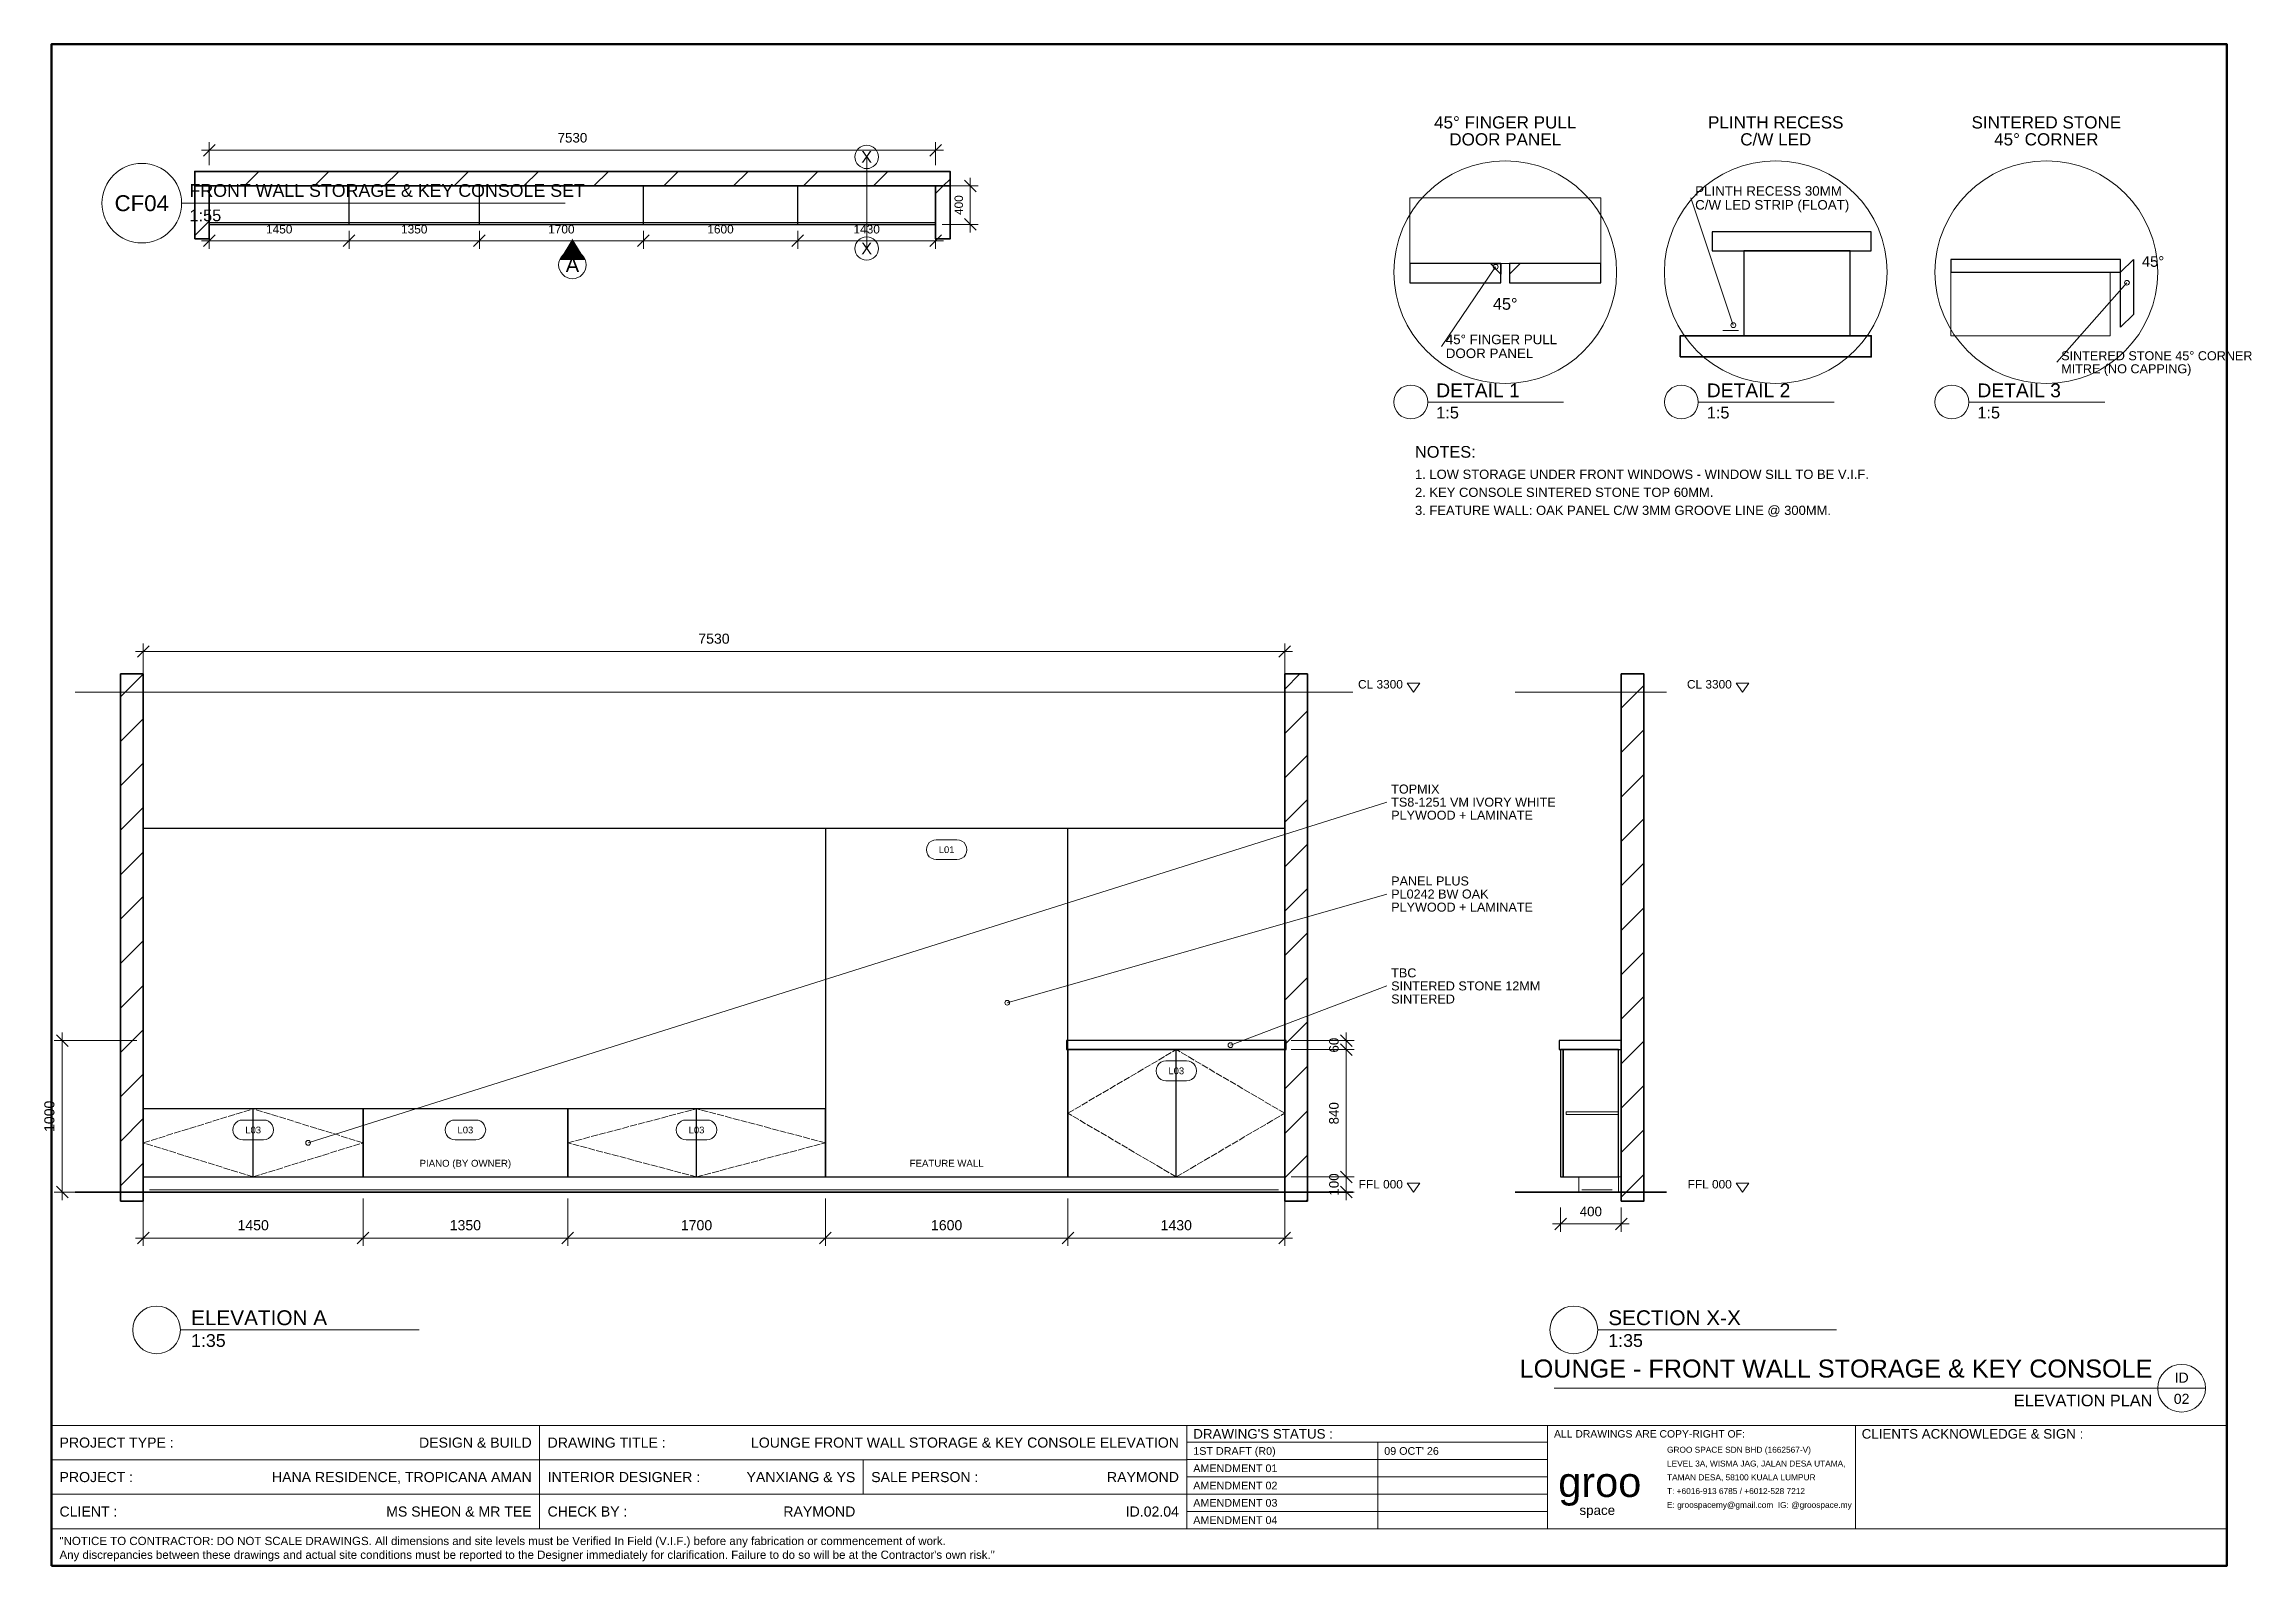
# Model space of a CAD drawing. Header units: millimetres. Extents: x 4 to 420, y 5 to 292.
import ezdxf
from ezdxf.enums import TextEntityAlignment as Align

# ---------------------------------------------------------------- set-up
doc = ezdxf.new("R2010")
doc.units = ezdxf.units.MM
doc.linetypes.add('DASHED', pattern=[1.524, 1.27, -0.254])
for name, color, linetype, lineweight in [('0-SHEET', 7, 'CONTINUOUS', 50), ('0-TITLE', 7, 'CONTINUOUS', 18), ('0-TITLE-TXT', 7, 'CONTINUOUS', 13), ('A-WALL', 250, 'CONTINUOUS', 35), ('I-CEIL', 7, 'CONTINUOUS', 18), ('I-DIM', 5, 'CONTINUOUS', 13), ('I-JOIN', 6, 'CONTINUOUS', 25), ('I-JOIN-ELEV', 7, 'CONTINUOUS', 25), ('I-JOIN-HATCH', 8, 'CONTINUOUS', 9), ('I-JOIN-HIDDEN', 6, 'DASHED', 13), ('I-JOIN-THIN', 7, 'CONTINUOUS', 13), ('I-LITE', 1, 'CONTINUOUS', 18), ('I-NOTE', 1, 'CONTINUOUS', 13), ('I-SYMB', 6, 'CONTINUOUS', 18), ('I-TAG', 5, 'CONTINUOUS', 13), ('I-TEXT', 7, 'CONTINUOUS', 13)]:
    doc.layers.add(name, color=color, linetype=linetype, lineweight=lineweight)
doc.styles.get("Standard").update_dxf_attribs({"font": 'arial.ttf'})

msp = doc.modelspace()

# ---------------------------------------------------------------- hatches: boundary and pattern name
at = {"layer": 'I-JOIN-HATCH'}
h = msp.add_hatch(dxfattribs=at)
h.set_pattern_fill('ANSI31', scale=2.9333)
h.paths.add_polyline_path([(32, 265.27), (174.36, 265.27), (174.36, 268), (32, 268)])
h = msp.add_hatch(dxfattribs=at)
h.set_pattern_fill('ANSI31', scale=2.9333)
h.paths.add_polyline_path([(32, 255.27), (34.73, 255.27), (34.73, 265.27), (32, 265.27)])
h = msp.add_hatch(dxfattribs=at)
h.set_pattern_fill('ANSI31', scale=2.9333)
h.paths.add_polyline_path([(171.64, 255.27), (174.36, 255.27), (174.36, 265.27), (171.64, 265.27)])
h = msp.add_hatch(dxfattribs=at)
h.set_pattern_fill('ANSI31', scale=1.8667)
h.paths.add_polyline_path([(18, 73.79), (22.29, 73.79), (22.29, 173.21), (18, 173.21)])
h = msp.add_hatch(dxfattribs=at)
h.set_pattern_fill('ANSI31', scale=1.8667)
h.paths.add_polyline_path([(237.43, 73.79), (241.71, 73.79), (241.71, 173.21), (237.43, 173.21)])
h = msp.add_hatch(dxfattribs=at)
h.set_pattern_fill('ANSI31', scale=1.86667)
h.paths.add_polyline_path([(300.86, 73.79), (305.14, 73.79), (305.14, 173.21), (300.86, 173.21)])
at = {"layer": 'I-SYMB'}
h = msp.add_hatch(color=6, dxfattribs=at)
h.dxf.hatch_style = 1
h.paths.add_polyline_path([(103.18, 255.3), (100.76, 251.31), (105.61, 251.31)])

# ---------------------------------------------------------------- linework, layer by layer
at = {"layer": '0-SHEET'}
msp.add_lwpolyline([(5, 5), (415, 5), (415, 292), (5, 292)], close=True, dxfattribs=at)
at = {"layer": '0-TITLE'}
for p, q in [((5, 31.5), (415, 31.5)), ((97, 12), (97, 31.5)), ((219, 12), (219, 31.5)), ((287, 12), (287, 31.5)), ((345, 12), (345, 31.5)), ((5, 25), (219, 25)), ((158, 18.5), (158, 25)), ((219, 28.3), (287, 28.3)), ((219, 25.04), (287, 25.04)), ((255, 12), (255, 28.3)), ((219, 21.78), (287, 21.78)), ((5, 18.5), (219, 18.5)), ((219, 18.52), (287, 18.52)), ((219, 15.26), (287, 15.26)), ((5, 12), (415, 12))]:
    msp.add_line(p, q, dxfattribs=at)
at = {"layer": 'A-WALL'}
for p, q in [((9.43, 75.5), (250.29, 75.5)), ((280.86, 75.5), (309.43, 75.5))]:
    msp.add_line(p, q, dxfattribs=at)
for points in [[(32, 265.27), (174.36, 265.27), (174.36, 268), (32, 268)], [(32, 255.27), (34.73, 255.27), (34.73, 265.27), (32, 265.27)], [(171.64, 255.27), (174.36, 255.27), (174.36, 265.27), (171.64, 265.27)], [(312, 233), (348, 233), (348, 237), (312, 237)], [(18, 73.79), (22.29, 73.79), (22.29, 173.21), (18, 173.21)], [(237.43, 73.79), (241.71, 73.79), (241.71, 173.21), (237.43, 173.21)], [(300.86, 73.79), (305.14, 73.79), (305.14, 173.21), (300.86, 173.21)]]:
    msp.add_lwpolyline(points, close=True, dxfattribs=at)
at = {"layer": 'I-CEIL'}
for p, q in [((9.43, 169.79), (250.29, 169.79)), ((280.86, 169.79), (309.43, 169.79))]:
    msp.add_line(p, q, dxfattribs=at)
at = {"layer": 'I-DIM'}
for p, q in [((33.23, 272), (173.14, 272)), ((33.63, 270.9), (35.83, 273.1)), ((34.73, 269.2), (34.73, 273.5)), ((170.54, 270.9), (172.74, 273.1)), ((171.64, 269.2), (171.64, 273.5)), ((179.28, 264.17), (177.08, 266.37)), ((178.18, 256.5), (178.18, 266.77)), ((172.84, 265.27), (179.68, 265.27)), ((179.28, 256.9), (177.08, 259.1)), ((33.23, 254.91), (62.59, 254.91)), ((33.63, 253.81), (35.83, 256.01)), ((34.73, 256.8), (34.73, 253.41)), ((59.59, 254.91), (87.14, 254.91)), ((59.99, 253.81), (62.19, 256.01)), ((59.99, 253.81), (62.19, 256.01)), ((61.09, 256.8), (61.09, 253.41)), ((61.09, 256.8), (61.09, 253.41)), ((84.14, 254.91), (118.05, 254.91)), ((84.54, 253.81), (86.74, 256.01)), ((84.54, 253.81), (86.74, 256.01)), ((85.64, 256.8), (85.64, 253.41)), ((85.64, 256.8), (85.64, 253.41)), ((115.05, 254.91), (147.14, 254.91)), ((115.45, 253.81), (117.65, 256.01)), ((115.45, 253.81), (117.65, 256.01)), ((116.55, 256.8), (116.55, 253.41)), ((116.55, 256.8), (116.55, 253.41)), ((144.14, 254.91), (173.14, 254.91)), ((144.54, 253.81), (146.74, 256.01)), ((144.54, 253.81), (146.74, 256.01)), ((145.64, 256.8), (145.64, 253.41)), ((145.64, 256.8), (145.64, 253.41)), ((170.54, 253.81), (172.74, 256.01)), ((171.64, 256.8), (171.64, 253.41)), ((172.84, 258), (179.68, 258)), ((22.29, 170.99), (22.29, 178.95)), ((237.43, 170.99), (237.43, 178.95)), ((20.79, 177.45), (238.93, 177.45)), ((21.19, 176.35), (23.39, 178.55)), ((236.33, 176.35), (238.53, 178.55)), ((21.09, 104.07), (5.5, 104.07)), ((8.1, 102.97), (5.9, 105.17)), ((7, 74), (7, 105.57)), ((238.63, 104.07), (250.55, 104.07)), ((250.15, 102.97), (247.95, 105.17)), ((249.05, 100.86), (249.05, 105.57)), ((238.63, 102.36), (250.55, 102.36)), ((238.63, 102.36), (250.55, 102.36)), ((250.15, 101.26), (247.95, 103.46)), ((250.15, 101.26), (247.95, 103.46)), ((249.05, 76.86), (249.05, 103.86)), ((250.15, 77.26), (247.95, 79.46)), ((250.15, 77.26), (247.95, 79.46)), ((249.05, 74), (249.05, 79.86)), ((21.09, 75.5), (5.5, 75.5)), ((8.1, 74.4), (5.9, 76.6)), ((238.63, 78.36), (250.55, 78.36)), ((238.63, 78.36), (250.55, 78.36)), ((238.63, 75.5), (250.55, 75.5)), ((250.15, 74.4), (247.95, 76.6)), ((22.29, 74.3), (22.29, 65.33)), ((63.71, 74.3), (63.71, 65.33)), ((63.71, 74.3), (63.71, 65.33)), ((102.29, 74.3), (102.29, 65.33)), ((102.29, 74.3), (102.29, 65.33)), ((150.86, 74.3), (150.86, 65.33)), ((150.86, 74.3), (150.86, 65.33)), ((196.57, 74.3), (196.57, 65.33)), ((196.57, 74.3), (196.57, 65.33)), ((237.43, 74.3), (237.43, 65.33)), ((289.43, 72.59), (289.43, 68)), ((300.86, 72.59), (300.86, 68)), ((20.79, 66.83), (65.21, 66.83)), ((21.19, 65.73), (23.39, 67.93)), ((62.21, 66.83), (103.79, 66.83)), ((62.61, 65.73), (64.81, 67.93)), ((62.61, 65.73), (64.81, 67.93)), ((100.79, 66.83), (152.36, 66.83)), ((101.19, 65.73), (103.39, 67.93)), ((101.19, 65.73), (103.39, 67.93)), ((149.36, 66.83), (198.07, 66.83)), ((149.76, 65.73), (151.96, 67.93)), ((149.76, 65.73), (151.96, 67.93)), ((195.07, 66.83), (238.93, 66.83)), ((195.47, 65.73), (197.67, 67.93)), ((195.47, 65.73), (197.67, 67.93)), ((236.33, 65.73), (238.53, 67.93)), ((287.93, 69.5), (302.36, 69.5)), ((288.33, 68.4), (290.53, 70.6)), ((299.76, 68.4), (301.96, 70.6))]:
    msp.add_line(p, q, dxfattribs=at)
at = {"layer": 'I-JOIN'}
for p, q in [((34.73, 258), (34.73, 265.27)), ((61.09, 258), (61.09, 265.27)), ((85.64, 258), (85.64, 265.27)), ((116.55, 258), (116.55, 265.27)), ((145.64, 258), (145.64, 265.27)), ((34.73, 258.33), (171.64, 258.33))]:
    msp.add_line(p, q, dxfattribs=at)
msp.add_lwpolyline([(34.73, 258), (171.64, 258), (171.64, 265.27), (34.73, 265.27)], close=True, dxfattribs=at)
at = {"layer": 'I-JOIN-ELEV'}
for p, q in [((217, 78.36), (217, 102.36)), ((43, 78.36), (43, 91.21)), ((126.57, 78.36), (126.57, 91.21)), ((22.29, 78.36), (237.43, 78.36))]:
    msp.add_line(p, q, dxfattribs=at)
for points in [[(318, 253), (348, 253), (348, 256.6), (318, 256.6)], [(261, 247), (278.2, 247), (278.2, 250.6), (261, 250.6)], [(278.2, 250.6), (278.2, 248.6), (276.2, 250.6)], [(279.8, 247), (297, 247), (297, 250.6), (279.8, 250.6)], [(279.8, 250.6), (279.8, 248.6), (281.8, 250.6)], [(324, 237), (344, 237), (344, 253), (324, 253)], [(363, 249), (395, 249), (395, 251.4), (363, 251.4)], [(22.29, 78.36), (237.43, 78.36), (237.43, 144.07), (22.29, 144.07)], [(150.86, 78.36), (196.57, 78.36), (196.57, 144.07), (150.86, 144.07)], [(196.29, 102.36), (237.71, 102.36), (237.71, 104.07), (196.29, 104.07)], [(289.14, 102.36), (300.86, 102.36), (300.86, 104.07), (289.14, 104.07)], [(196.57, 78.36), (237.43, 78.36), (237.43, 102.36), (196.57, 102.36)], [(289.43, 78.36), (289.94, 78.36), (289.94, 102.36), (289.43, 102.36)], [(289.94, 78.36), (300.34, 78.36), (300.34, 102.36), (289.94, 102.36)], [(22.29, 78.36), (63.71, 78.36), (63.71, 91.21), (22.29, 91.21)], [(63.71, 78.36), (102.29, 78.36), (102.29, 91.21), (63.71, 91.21)], [(102.29, 78.36), (150.86, 78.36), (150.86, 91.21), (102.29, 91.21)]]:
    msp.add_lwpolyline(points, close=True, dxfattribs=at)
msp.add_lwpolyline([(395, 249), (397.4, 251.4), (397.4, 241), (395, 238.6), (395, 249)], dxfattribs=at)
at = {"layer": 'I-JOIN-HIDDEN'}
for points in [[(217, 78.36), (196.57, 90.36), (217, 102.36)], [(217, 78.36), (237.43, 90.36), (217, 102.36)], [(43, 78.36), (22.29, 84.79), (43, 91.21)], [(43, 78.36), (63.71, 84.79), (43, 91.21)], [(126.57, 78.36), (102.29, 84.79), (126.57, 91.21)], [(126.57, 78.36), (150.86, 84.79), (126.57, 91.21)]]:
    msp.add_lwpolyline(points, dxfattribs=at)
at = {"layer": 'I-JOIN-THIN'}
for points in [[(261, 250.6), (297, 250.6), (297, 263), (261, 263)], [(363, 237), (393, 237), (393, 249), (363, 249)], [(300.34, 78.36), (300.86, 78.36), (300.86, 102.36), (300.34, 102.36)], [(290.51, 90.1), (300.34, 90.1), (300.34, 90.61), (290.51, 90.61)], [(292.86, 75.5), (300.34, 75.5), (300.34, 78.36), (292.86, 78.36)]]:
    msp.add_lwpolyline(points, close=True, dxfattribs=at)
at = {"layer": 'I-LITE', "color": 1}
for p, q in [((320, 238), (323, 238)), ((23.43, 75.93), (236.29, 75.93)), ((293.43, 75.93), (299.14, 75.93))]:
    msp.add_line(p, q, dxfattribs=at)
at = {"layer": 'I-NOTE', "color": 1}
for p, q in [((322, 239), (314, 263)), ((277.2, 250), (267, 235)), ((396.2, 247), (383, 232)), ((264.4, 224.5), (290, 224.5)), ((315.4, 224.5), (341, 224.5)), ((366.4, 224.5), (392, 224.5))]:
    msp.add_line(p, q, dxfattribs=at)
at = {"layer": 'I-NOTE', "color": 7}
for p, q in [((53.36, 84.79), (256.71, 149.04)), ((185.14, 111.21), (256.71, 131.71)), ((227.21, 103.21), (256.71, 114.38))]:
    msp.add_line(p, q, dxfattribs=at)
at = {"layer": 'I-NOTE', "color": 1}
for points in [[(261.71, 169.79), (260.51, 171.47), (262.91, 171.47)], [(323.71, 169.79), (322.51, 171.47), (324.91, 171.47)], [(261.71, 75.5), (260.51, 77.18), (262.91, 77.18)], [(323.71, 75.5), (322.51, 77.18), (324.91, 77.18)]]:
    msp.add_lwpolyline(points, close=True, dxfattribs=at)
for centre, radius in [((279, 249), 21), ((330, 249), 21), ((381, 249), 21), ((277.2, 250), 0.45), ((396.2, 247), 0.45), ((322, 239), 0.45), ((261.2, 224.5), 3.2), ((312.2, 224.5), 3.2), ((363.2, 224.5), 3.2)]:
    msp.add_circle(centre, radius, dxfattribs=at)
at = {"layer": 'I-NOTE', "color": 7}
for centre in [(185.14, 111.21), (227.21, 103.21), (53.36, 84.79)]:
    msp.add_circle(centre, 0.45, dxfattribs=at)
at = {"layer": 'I-SYMB', "color": 6}
msp.add_line((158.64, 253.45), (158.64, 270.73), dxfattribs=at)
for centre, radius in [((158.64, 270.73), 2.2), ((158.64, 253.45), 2.2), ((103.18, 250.36), 2.6)]:
    msp.add_circle(centre, radius, dxfattribs=at)
at = {"layer": 'I-TAG'}
for points in [[(171.76, 141.95), (171.28, 141.88), (170.83, 141.7), (170.44, 141.4), (170.14, 141.01), (169.95, 140.56), (169.89, 140.07), (169.95, 139.59), (170.14, 139.13), (170.44, 138.75), (170.83, 138.45), (171.28, 138.26), (171.76, 138.2), (175.66, 138.2), (176.15, 138.26), (176.6, 138.45), (176.99, 138.75), (177.29, 139.13), (177.48, 139.59), (177.54, 140.07), (177.48, 140.56), (177.29, 141.01), (176.99, 141.4), (176.6, 141.7), (176.15, 141.88), (175.66, 141.95)], [(215.05, 100.23), (214.56, 100.17), (214.11, 99.98), (213.72, 99.68), (213.43, 99.29), (213.24, 98.84), (213.18, 98.36), (213.24, 97.87), (213.43, 97.42), (213.72, 97.03), (214.11, 96.73), (214.56, 96.55), (215.05, 96.48), (218.95, 96.48), (219.44, 96.55), (219.89, 96.73), (220.28, 97.03), (220.57, 97.42), (220.76, 97.87), (220.82, 98.36), (220.76, 98.84), (220.57, 99.29), (220.28, 99.68), (219.89, 99.98), (219.44, 100.17), (218.95, 100.23)], [(41.05, 89.09), (40.56, 89.03), (40.11, 88.84), (39.72, 88.54), (39.43, 88.15), (39.24, 87.7), (39.17, 87.21), (39.24, 86.73), (39.43, 86.28), (39.72, 85.89), (40.11, 85.59), (40.56, 85.4), (41.05, 85.34), (44.95, 85.34), (45.44, 85.4), (45.89, 85.59), (46.28, 85.89), (46.57, 86.28), (46.76, 86.73), (46.83, 87.21), (46.76, 87.7), (46.57, 88.15), (46.28, 88.54), (45.89, 88.84), (45.44, 89.03), (44.95, 89.09)], [(81.05, 89.09), (80.56, 89.03), (80.11, 88.84), (79.72, 88.54), (79.43, 88.15), (79.24, 87.7), (79.17, 87.21), (79.24, 86.73), (79.43, 86.28), (79.72, 85.89), (80.11, 85.59), (80.56, 85.4), (81.05, 85.34), (84.95, 85.34), (85.44, 85.4), (85.89, 85.59), (86.28, 85.89), (86.57, 86.28), (86.76, 86.73), (86.83, 87.21), (86.76, 87.7), (86.57, 88.15), (86.28, 88.54), (85.89, 88.84), (85.44, 89.03), (84.95, 89.09)], [(124.62, 89.09), (124.14, 89.03), (123.68, 88.84), (123.3, 88.54), (123, 88.15), (122.81, 87.7), (122.75, 87.21), (122.81, 86.73), (123, 86.28), (123.3, 85.89), (123.68, 85.59), (124.14, 85.4), (124.62, 85.34), (128.52, 85.34), (129.01, 85.4), (129.46, 85.59), (129.85, 85.89), (130.15, 86.28), (130.33, 86.73), (130.4, 87.21), (130.33, 87.7), (130.15, 88.15), (129.85, 88.54), (129.46, 88.84), (129.01, 89.03), (128.52, 89.09)]]:
    msp.add_lwpolyline(points, close=True, dxfattribs=at)
at = {"layer": 'I-TEXT'}
for p, q in [((29.5, 262), (101.8, 262)), ((29.29, 49.5), (74.29, 49.5)), ((296.43, 49.5), (341.43, 49.5)), ((288.25, 38.5), (402, 38.5)), ((402, 38.5), (411, 38.5))]:
    msp.add_line(p, q, dxfattribs=at)
for centre, radius in [((22, 262), 7.5), ((24.79, 49.5), 4.5), ((291.93, 49.5), 4.5), ((406.5, 38.5), 4.5)]:
    msp.add_circle(centre, radius, dxfattribs=at)

# ---------------------------------------------------------------- texts
at = {"layer": '0-TITLE-TXT'}
for s, height, p in [('PROJECT TYPE :', 1.9, (6.5, 28.25)), ('DRAWING TITLE :', 1.9, (98.5, 28.25)), ("DRAWING'S STATUS :", 1.8, (220.2, 29.9)), ('ALL DRAWINGS ARE COPY-RIGHT OF:', 1.4, (288.2, 29.9)), ('CLIENTS ACKNOWLEDGE & SIGN :', 1.8, (346.2, 29.9)), ('1ST DRAFT (R0)', 1.45, (220.2, 26.67)), ("09 OCT' 26", 1.45, (256.2, 26.67)), ('GROO SPACE SDN BHD (1662567-V)', 1.12, (309.5, 26.9)), ('PROJECT :', 1.9, (6.5, 21.75)), ('INTERIOR DESIGNER :', 1.9, (98.5, 21.75)), ('SALE PERSON :', 1.9, (159.5, 21.75)), ('AMENDMENT 01', 1.45, (220.2, 23.41)), ('AMENDMENT 02', 1.45, (220.2, 20.15)), ('TAMAN DESA, 58100 KUALA LUMPUR', 1.12, (309.5, 21.7)), ('LEVEL 3A, WISMA JAG, JALAN DESA UTAMA,', 1.12, (309.5, 24.3)), ('AMENDMENT 03', 1.45, (220.2, 16.89)), ('T: +6016-913 6785 / +6012-528 7212', 1.12, (309.5, 19.1)), ('E: groospacemy@gmail.com  IG: @groospace.my', 1.12, (309.5, 16.5)), ('CLIENT :', 1.9, (6.5, 15.25)), ('CHECK BY :', 1.9, (98.5, 15.25)), ('AMENDMENT 04', 1.45, (220.2, 13.63)), ('"NOTICE TO CONTRACTOR: DO NOT SCALE DRAWINGS. All dimensions and site levels must be Verified In Field (V.I.F.) before any fabrication or commencement of work.', 1.55, (6.5, 9.7)), ('Any discrepancies between these drawings and actual site conditions must be reported to the Designer immediately for clarification. Failure to do so will be at the Contractor\'s own risk."', 1.55, (6.5, 7.1))]:
    msp.add_text(s, height=height, dxfattribs=at).set_placement(p, align=Align.MIDDLE_LEFT)
for s, p in [('DESIGN & BUILD', (95.5, 28.25)), ('LOUNGE FRONT WALL STORAGE & KEY CONSOLE ELEVATION', (217.5, 28.25)), ('HANA RESIDENCE, TROPICANA AMAN', (95.5, 21.75)), ('YANXIANG & YS', (156.5, 21.75)), ('RAYMOND', (217.5, 21.75)), ('MS SHEON & MR TEE', (95.5, 15.25)), ('RAYMOND', (156.5, 15.25)), ('ID.02.04', (217.5, 15.25))]:
    msp.add_text(s, height=1.9, dxfattribs=at).set_placement(p, align=Align.MIDDLE_RIGHT)
for s, height, p in [('groo', 5.6, (289, 18)), ('space', 1.8, (293, 14.6))]:
    msp.add_text(s, height=height, dxfattribs=at).set_placement(p)
at = {"layer": 'I-DIM'}
for s, height, p in [('7530', 1.8, (103.18, 272.9)), ('1450', 1.6, (47.91, 255.81)), ('1350', 1.6, (73.36, 255.81)), ('1700', 1.6, (101.09, 255.81)), ('1600', 1.6, (131.09, 255.81)), ('1430', 1.6, (158.64, 255.81)), ('7530', 1.9, (129.86, 178.35)), ('400', 1.8, (295.14, 70.4)), ('1450', 1.9, (43, 67.73)), ('1350', 1.9, (83, 67.73)), ('1700', 1.9, (126.57, 67.73)), ('1600', 1.9, (173.71, 67.73)), ('1430', 1.9, (217, 67.73))]:
    msp.add_text(s, height=height, dxfattribs=at).set_placement(p, align=Align.BOTTOM_CENTER)
for s, height, p in [('400', 1.6, (177.28, 261.64)), ('60', 1.8, (248.15, 103.21)), ('1000', 1.9, (6.1, 89.79)), ('840', 1.8, (248.15, 90.36)), ('100', 1.8, (248.15, 76.93))]:
    msp.add_text(s, height=height, rotation=90, dxfattribs=at).set_placement(p, align=Align.BOTTOM_CENTER)
at = {"layer": 'I-NOTE', "color": 1}
for s, p in [('45° FINGER PULL', (279, 275.4)), ('DOOR PANEL', (279, 272.2)), ('PLINTH RECESS', (330, 275.4)), ('C/W LED', (330, 272.2)), ('SINTERED STONE', (381, 275.4)), ('45° CORNER', (381, 272.2))]:
    msp.add_text(s, height=2.3, dxfattribs=at).set_placement(p, align=Align.BOTTOM_CENTER)
for s, height, p in [('C/W LED STRIP (FLOAT)', 1.8, (314.8, 261.69)), ('PLINTH RECESS 30MM', 1.8, (314.8, 264.31)), ('45° FINGER PULL', 1.8, (267.8, 236.31)), ('DOOR PANEL', 1.8, (267.8, 233.69)), ('SINTERED STONE 45° CORNER', 1.7, (383.8, 233.23)), ('MITRE (NO CAPPING)', 1.7, (383.8, 230.77)), ('PLYWOOD + LAMINATE', 1.7, (257.51, 146.58)), ('PLYWOOD + LAMINATE', 1.7, (257.51, 129.24)), ('SINTERED', 1.7, (257.51, 111.91))]:
    msp.add_text(s, height=height, dxfattribs=at).set_placement(p, align=Align.MIDDLE_LEFT)
for s, height, p in [('45°', 2, (399, 250)), ('DETAIL 1', 2.6, (266, 225.4)), ('DETAIL 2', 2.6, (317, 225.4)), ('DETAIL 3', 2.6, (368, 225.4)), ('1:5', 2.2, (266, 221.4)), ('1:5', 2.2, (317, 221.4)), ('1:5', 2.2, (368, 221.4)), ('NOTES:', 2.2, (262, 214)), ('2. KEY CONSOLE SINTERED STONE TOP 60MM.', 1.75, (262, 206.6)), ('1. LOW STORAGE UNDER FRONT WINDOWS - WINDOW SILL TO BE V.I.F.', 1.75, (262, 210)), ('3. FEATURE WALL: OAK PANEL C/W 3MM GROOVE LINE @ 300MM.', 1.75, (262, 203.2))]:
    msp.add_text(s, height=height, dxfattribs=at).set_placement(p)
msp.add_text('45°', height=2.2, dxfattribs=at).set_placement((279, 243), align=Align.MIDDLE_CENTER)
at = {"layer": 'I-NOTE', "color": 7}
for s, p in [('TOPMIX', (257.51, 151.51)), ('TS8-1251 VM IVORY WHITE', (257.51, 149.04)), ('PANEL PLUS', (257.51, 134.17)), ('PL0242 BW OAK', (257.51, 131.71)), ('TBC', (257.51, 116.84)), ('SINTERED STONE 12MM', (257.51, 114.38))]:
    msp.add_text(s, height=1.7, dxfattribs=at).set_placement(p, align=Align.MIDDLE_LEFT)
at = {"layer": 'I-SYMB', "color": 6}
for s, height, p in [('X', 2.2, (158.64, 270.73)), ('X', 2.2, (158.64, 253.45)), ('A', 2.73, (103.18, 250.36))]:
    msp.add_text(s, height=height, dxfattribs=at).set_placement(p, align=Align.MIDDLE_CENTER)
at = {"layer": 'I-TAG'}
for s, p in [('L01', (173.71, 140.07)), ('L03', (217, 98.36)), ('L03', (43, 87.21)), ('L03', (83, 87.21)), ('L03', (126.57, 87.21))]:
    msp.add_text(s, height=1.275, dxfattribs=at).set_placement(p, align=Align.MIDDLE_CENTER)
at = {"layer": 'I-TEXT'}
for s, height, p in [('CF04', 3, (22, 262)), ('PIANO (BY OWNER)', 1.3, (83, 80.93)), ('FEATURE WALL', 1.3, (173.71, 80.93)), ('02', 1.9, (406.5, 36.5)), ('ID', 1.9, (406.5, 40.5))]:
    msp.add_text(s, height=height, dxfattribs=at).set_placement(p, align=Align.MIDDLE_CENTER)
for s, height, p in [('FRONT WALL STORAGE & KEY CONSOLE SET', 2.4, (31, 263.2)), ('1:55', 2.2, (31, 258.6)), ('ELEVATION A', 2.8, (31.29, 50.4)), ('SECTION X-X', 2.8, (298.43, 50.4)), ('1:35', 2.4, (31.29, 46.3)), ('1:35', 2.4, (298.43, 46.3))]:
    msp.add_text(s, height=height, dxfattribs=at).set_placement(p)
for s, height, p in [('CL 3300', 1.6, (259.71, 169.99)), ('CL 3300', 1.6, (321.71, 169.99)), ('FFL 000', 1.6, (259.71, 75.7)), ('FFL 000', 1.6, (321.71, 75.7)), ('LOUNGE - FRONT WALL STORAGE & KEY CONSOLE', 3.4, (401, 39.5))]:
    msp.add_text(s, height=height, dxfattribs=at).set_placement(p, align=Align.BOTTOM_RIGHT)
msp.add_text('ELEVATION PLAN', height=2.2, dxfattribs=at).set_placement((401, 37.3), align=Align.TOP_RIGHT)

doc.saveas('drawing.dxf')
